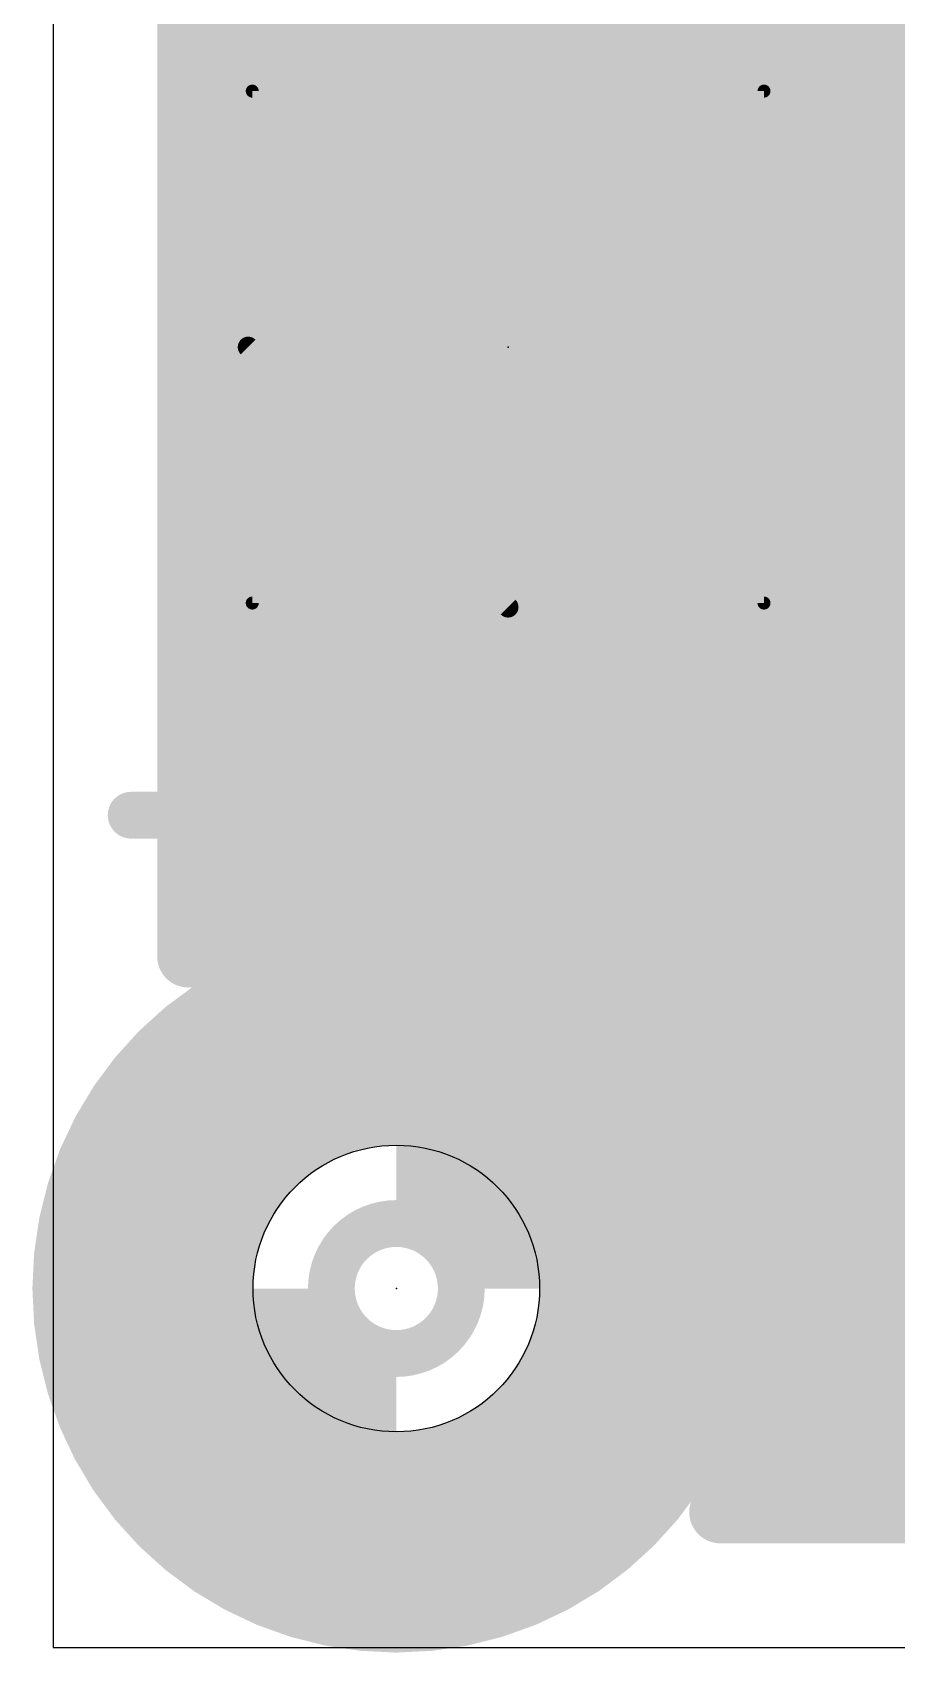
# Model space of a CAD drawing. Extents: x -0.2 to 38.1, y -0.7 to 65.1.
# Drawn here: x -0.2 to 8.24, y -0.05 to 15.77 of the extents above; entities that cross this region are included whole.
import ezdxf

# ---------------------------------------------------------------- set-up
doc = ezdxf.new("R2010")
doc.units = 0
for name, color, linetype in [('1', 22, 'CONTINUOUS'), ('16', 175, 'CONTINUOUS'), ('20', 7, 'CONTINUOUS'), ('21', 253, 'CONTINUOUS'), ('23', 7, 'CONTINUOUS'), ('39', 22, 'CONTINUOUS'), ('40', 175, 'CONTINUOUS'), ('41', 22, 'CONTINUOUS'), ('42', 175, 'CONTINUOUS'), ('43', 82, 'CONTINUOUS'), ('51', 253, 'CONTINUOUS')]:
    doc.layers.add(name, color=color, linetype=linetype)

# ---------------------------------------------------------------- blocks, each defined once
blk = doc.blocks.new('RECT')
blk.add_solid([(-0.5, -0.5), (0.5, -0.5), (-0.5, 0.5), (0.5, 0.5)])

msp = doc.modelspace()

# ---------------------------------------------------------------- linework, layer by layer
at = {"layer": '1'}
for points, const_width in [([(1.651, 18.796), (1.651, 14.351)], 0.4572), ([(3.81, 17.018), (3.81, 15.621)], 0.254), ([(3.81, 15.621), (5.969, 13.462)], 0.254), ([(6.096, 15.367), (6.045, 15.277)], 0.4572), ([(10.668, 15.367), (6.096, 15.367)], 0.4572), ([(1.651, 14.351), (2.794, 13.208)], 0.4572), ([(10.16, 13.462), (7.62, 11.303)], 0.4572), ([(5.969, 13.462), (5.969, 10.16)], 0.254), ([(2.794, 13.208), (2.794, 10.287)], 0.4572), ([(7.62, 11.303), (7.62, 9.652)], 0.4572), ([(2.794, 10.287), (2.845, 10.123)], 0.4572), ([(2.921, 10.033), (2.845, 10.123)], 0.4572), ([(5.969, 10.16), (6.045, 10.123)], 0.254), ([(4.064, 10.033), (2.921, 10.033)], 0.4572), ([(5.334, 8.763), (4.064, 10.033)], 0.4572), ([(7.62, 9.652), (6.731, 8.763)], 0.4572), ([(6.731, 8.763), (5.334, 8.763)], 0.4572)]:
    msp.add_lwpolyline(points, dxfattribs=dict(at, const_width=const_width))
for points, const_width in [([(3.8549, 15.6659, 1), (3.7651, 15.5761)], 0.127), ([(3.7465, 15.621, 1), (3.8735, 15.621)], 0.127), ([(6.096, 15.4813, 1), (6.096, 15.2527)], 0.2286), ([(6.1954, 15.3106, 1), (5.9966, 15.4234)], 0.2286), ([(5.9456, 15.3334, 1), (6.1444, 15.2206)], 0.2286), ([(1.7318, 14.4318, 1), (1.5702, 14.2702)], 0.2286), ([(1.5367, 14.351, 1), (1.7653, 14.351)], 0.2286), ([(6.0325, 13.462, 1), (5.9055, 13.462)], 0.127), ([(5.9241, 13.4171, 1), (6.0139, 13.5069)], 0.127), ([(2.9083, 13.208, 1), (2.6797, 13.208)], 0.2286), ([(2.7132, 13.1272, 1), (2.8748, 13.2888)], 0.2286), ([(7.7343, 11.303, 1), (7.5057, 11.303)], 0.2286), ([(7.546, 11.3901, 1), (7.694, 11.2159)], 0.2286), ([(2.9031, 10.3209, 1), (2.6849, 10.2531)], 0.2286), ([(2.6797, 10.287, 1), (2.9083, 10.287)], 0.2286), ([(2.9323, 10.1967, 1), (2.7577, 10.0493)], 0.2286), ([(5.9968, 10.2171, 1), (5.9412, 10.1029)], 0.127), ([(2.7359, 10.0891, 1), (2.9541, 10.1569)], 0.2286), ([(2.921, 10.1473, 1), (2.921, 9.9187)], 0.2286), ([(2.8337, 9.9593, 1), (3.0083, 10.1067)], 0.2286), ([(4.1448, 10.1138, 1), (3.9832, 9.9522)], 0.2286), ([(4.064, 9.9187, 1), (4.064, 10.1473)], 0.2286), ([(5.9055, 10.16, 1), (6.0325, 10.16)], 0.127), ([(6.0172, 10.0659, 1), (6.0728, 10.1801)], 0.127), ([(7.7008, 9.5712, 1), (7.5392, 9.7328)], 0.2286), ([(7.5057, 9.652, 1), (7.7343, 9.652)], 0.2286), ([(5.334, 8.8773, 1), (5.334, 8.6487)], 0.2286), ([(5.2532, 8.6822, 1), (5.4148, 8.8438)], 0.2286), ([(6.6502, 8.8438, 1), (6.8118, 8.6822)], 0.2286), ([(6.731, 8.6487, 1), (6.731, 8.8773)], 0.2286)]:
    msp.add_lwpolyline(points, format="xyb", dxfattribs=dict(at, const_width=const_width))
at = {"layer": '16', "const_width": 0.6096}
for points in [[(1.3208, 6.7496), (1.3208, 19.5092)], [(1.3208, 15.8496), (20.5232, 15.8496)], [(1.3208, 15.24), (20.5232, 15.24)], [(1.3208, 14.6304), (20.5232, 14.6304)], [(1.3208, 14.0208), (19.4202, 14.0208)], [(1.3208, 13.4112), (18.9211, 13.4112)], [(1.3208, 12.8016), (18.9, 12.8016)], [(1.3208, 12.192), (19.2532, 12.192)], [(1.3208, 11.5824), (19.2532, 11.5824)], [(1.3208, 10.9728), (19.2532, 10.9728)], [(1.3208, 10.3632), (19.1723, 10.3632)], [(1.3208, 9.7536), (18.5627, 9.7536)], [(1.3208, 9.144), (18.1102, 9.144)], [(1.3208, 8.5344), (18.1102, 8.5344)], [(1.3208, 7.9248), (18.1102, 7.9248)], [(1.3208, 7.3152), (3.0321, 7.3152)], [(3.3528, 7.366), (2.1597, 7.177)], [(4.5459, 7.177), (3.3528, 7.366)], [(3.3528, 7.366), (3.3528, 7.366)], [(3.6735, 7.3152), (18.1102, 7.3152)], [(2.1597, 7.177), (1.3208, 6.7496)], [(2.1597, 7.177), (2.1597, 7.177)], [(5.6221, 6.6287), (4.5459, 7.177)], [(4.5459, 7.177), (4.5459, 7.177)], [(5.4711, 6.7056), (11.0453, 6.7056)], [(6.4763, 5.7745), (5.6221, 6.6287)], [(5.6221, 6.6287), (5.6221, 6.6287)], [(6.1548, 6.096), (10.4695, 6.096)], [(7.0246, 4.6983), (6.4763, 5.7745)], [(6.4763, 5.7745), (6.4763, 5.7745)], [(6.6231, 5.4864), (10.3822, 5.4864)], [(6.9337, 4.8768), (10.3822, 4.8768)], [(7.0246, 4.6982), (7.0246, 4.6983)], [(7.2136, 3.5052), (7.0246, 4.6982)], [(7.0929, 4.2672), (10.3822, 4.2672)], [(7.1895, 3.6576), (9.6097, 3.6576)], [(7.0246, 2.3121), (7.2136, 3.5052)], [(7.1412, 3.048), (8.9194, 3.048)], [(7.0446, 2.4384), (8.6862, 2.4384)], [(6.5195, 1.3208), (7.0246, 2.3121)], [(7.0246, 2.3121), (7.0246, 2.3121)], [(6.7784, 1.8288), (8.6862, 1.8288)], [(8.8909, 1.3208), (6.5195, 1.3208)]]:
    msp.add_lwpolyline(points, dxfattribs=at)
at = {"layer": '16', "const_width": 0.3048}
for points in [[(1.3208, 16.002, 1), (1.3208, 15.6972)], [(1.3208, 15.3924, 1), (1.3208, 15.0876)], [(1.3208, 14.7828, 1), (1.3208, 14.478)], [(1.3208, 14.1732, 1), (1.3208, 13.8684)], [(1.3208, 13.5636, 1), (1.3208, 13.2588)], [(1.3208, 12.954, 1), (1.3208, 12.6492)], [(1.3208, 12.3444, 1), (1.3208, 12.0396)], [(1.3208, 11.7348, 1), (1.3208, 11.43)], [(1.3208, 11.1252, 1), (1.3208, 10.8204)], [(1.3208, 10.5156, 1), (1.3208, 10.2108)], [(1.3208, 9.906, 1), (1.3208, 9.6012)], [(1.3208, 9.2964, 1), (1.3208, 8.9916)], [(1.3208, 8.6868, 1), (1.3208, 8.382)], [(1.3208, 8.0772, 1), (1.3208, 7.7724)], [(1.3208, 7.4676, 1), (1.3208, 7.1628)], [(3.0321, 7.1628, 1), (3.0321, 7.4676)], [(3.3766, 7.5165, 1), (3.329, 7.2155)], [(3.3528, 7.5184, 1), (3.3528, 7.2136)], [(3.3766, 7.2155, 1), (3.329, 7.5165)], [(3.3528, 7.2136, 1), (3.3528, 7.5184)], [(3.6735, 7.4676, 1), (3.6735, 7.1628)], [(2.1597, 7.3294, 1), (2.1597, 7.0246)], [(2.1359, 7.3276, 1), (2.1836, 7.0265)], [(2.2289, 7.0412, 1), (2.0906, 7.3128)], [(2.1597, 7.0246, 1), (2.1597, 7.3294)], [(4.615, 7.3128, 1), (4.4767, 7.0412)], [(4.5459, 7.3294, 1), (4.5459, 7.0246)], [(4.522, 7.0265, 1), (4.5697, 7.3276)], [(4.5459, 7.0246, 1), (4.5459, 7.3294)], [(1.2516, 6.8854, 1), (1.39, 6.6138)], [(5.4711, 6.858, 1), (5.4711, 6.5532)], [(1.1684, 6.7496, 1), (1.4732, 6.7496)], [(5.6221, 6.7811, 1), (5.6221, 6.4763)], [(5.7299, 6.7364, 1), (5.5144, 6.5209)], [(5.5529, 6.4929, 1), (5.6913, 6.7644)], [(5.6221, 6.4763, 1), (5.6221, 6.7811)], [(6.1548, 6.2484, 1), (6.1548, 5.9436)], [(6.612, 5.8437, 1), (6.3405, 5.7053)], [(6.6287, 5.7745, 1), (6.3239, 5.7745)], [(6.3685, 5.6668, 1), (6.584, 5.8823)], [(6.3239, 5.7745, 1), (6.6287, 5.7745)], [(6.6231, 5.6388, 1), (6.6231, 5.334)], [(6.9337, 5.0292, 1), (6.9337, 4.7244)], [(7.1752, 4.7221, 1), (6.8741, 4.6744)], [(7.177, 4.6983, 1), (6.8722, 4.6983)], [(6.8888, 4.6291, 1), (7.1604, 4.7674)], [(6.8722, 4.6982, 1), (7.177, 4.6982)], [(7.0929, 4.4196, 1), (7.0929, 4.1148)], [(7.1895, 3.81, 1), (7.1895, 3.5052)], [(7.3641, 3.4814, 1), (7.0631, 3.529)], [(7.0631, 3.4814, 1), (7.3641, 3.529)], [(7.1412, 3.2004, 1), (7.1412, 2.8956)], [(7.0446, 2.5908, 1), (7.0446, 2.286)], [(7.177, 2.3121, 1), (6.8722, 2.3121)], [(7.1604, 2.243, 1), (6.8888, 2.3813)], [(6.8741, 2.336, 1), (7.1752, 2.2883)], [(6.8722, 2.3121, 1), (7.177, 2.3121)], [(6.7784, 1.9812, 1), (6.7784, 1.6764)], [(6.5195, 1.4732, 1), (6.5195, 1.1684)], [(6.3837, 1.39, 1), (6.6553, 1.2516)]]:
    msp.add_lwpolyline(points, format="xyb", dxfattribs=at)
at = {"layer": '20'}
for p, q in [((0, 64.77), (0, 0)), ((0, 0), (36.83, 0))]:
    msp.add_line(p, q, dxfattribs=at)
msp.add_circle((3.3528, 3.5052), 1.4, dxfattribs=at)
at = {"layer": '21'}
for points, const_width in [([(8.001, 31.75), (8.001, 9.906)], 0.4572), ([(1.8542, 15.1587), (1.8517, 15.1587)], 0.2032), ([(1.8517, 15.1587), (1.8517, 10.1905)], 0.2032), ([(2.126, 15.2095), (1.8542, 15.2095)], 0.2032), ([(1.8542, 15.2095), (1.8542, 15.1587)], 0.2032), ([(3.556, 15.24), (5.2578, 15.24)], 0.2032), ([(6.8072, 15.1892), (7.0612, 15.1892)], 0.2032), ([(7.0612, 15.1384), (7.0561, 15.1384)], 0.2032), ([(7.0561, 15.1384), (7.0561, 10.1879)], 0.2032), ([(7.0612, 15.1892), (7.0612, 15.1384)], 0.2032), ([(4.445, 10.16), (1.905, 12.7)], 0.2032), ([(1.8517, 10.1905), (2.0777, 10.1905)], 0.2032), ([(7.0561, 10.1879), (6.825, 10.1879)], 0.2032), ([(4.445, 10.16), (3.5814, 10.16)], 0.2032), ([(5.3086, 10.16), (4.445, 10.16)], 0.2032), ([(8.001, 9.906), (6.223, 8.128)], 0.4572), ([(6.223, 8.128), (0.762, 8.128)], 0.4572)]:
    msp.add_lwpolyline(points, dxfattribs=dict(at, const_width=const_width))
for points, const_width in [([(1.8517, 15.2095, 1), (1.8517, 15.1079)], 0.1016), ([(1.9025, 15.1587, 1), (1.8009, 15.1587)], 0.1016), ([(1.8542, 15.2603, 1), (1.8542, 15.1587)], 0.1016), ([(1.905, 15.2095, 1), (1.8034, 15.2095)], 0.1016), ([(1.8034, 15.1587, 1), (1.905, 15.1587)], 0.1016), ([(1.8542, 15.1079, 1), (1.8542, 15.2095)], 0.1016), ([(2.126, 15.1587, 1), (2.126, 15.2603)], 0.1016), ([(3.556, 15.2908, 1), (3.556, 15.1892)], 0.1016), ([(5.2578, 15.1892, 1), (5.2578, 15.2908)], 0.1016), ([(6.8072, 15.24, 1), (6.8072, 15.1384)], 0.1016), ([(7.0561, 15.1892, 1), (7.0561, 15.0876)], 0.1016), ([(7.1069, 15.1384, 1), (7.0053, 15.1384)], 0.1016), ([(7.112, 15.1892, 1), (7.0104, 15.1892)], 0.1016), ([(7.0612, 15.1384, 1), (7.0612, 15.24)], 0.1016), ([(7.0612, 15.0876, 1), (7.0612, 15.1892)], 0.1016), ([(7.0104, 15.1384, 1), (7.112, 15.1384)], 0.1016), ([(1.9409, 12.7359, 1), (1.8691, 12.6641)], 0.1016), ([(1.8517, 10.2413, 1), (1.8517, 10.1397)], 0.1016), ([(2.0777, 10.1397, 1), (2.0777, 10.2413)], 0.1016), ([(6.825, 10.2387, 1), (6.825, 10.1371)], 0.1016), ([(7.0561, 10.1371, 1), (7.0561, 10.2387)], 0.1016), ([(1.8009, 10.1905, 1), (1.9025, 10.1905)], 0.1016), ([(3.5814, 10.2108, 1), (3.5814, 10.1092)], 0.1016), ([(4.445, 10.2108, 1), (4.445, 10.1092)], 0.1016), ([(4.4091, 10.1241, 1), (4.4809, 10.1959)], 0.1016), ([(4.445, 10.1092, 1), (4.445, 10.2108)], 0.1016), ([(5.3086, 10.1092, 1), (5.3086, 10.2108)], 0.1016), ([(7.0053, 10.1879, 1), (7.1069, 10.1879)], 0.1016), ([(8.0818, 9.8252, 1), (7.9202, 9.9868)], 0.2286), ([(7.8867, 9.906, 1), (8.1153, 9.906)], 0.2286), ([(0.762, 8.2423, 1), (0.762, 8.0137)], 0.2286), ([(6.1422, 8.2088, 1), (6.3038, 8.0472)], 0.2286), ([(6.223, 8.0137, 1), (6.223, 8.2423)], 0.2286), ([(3.3528, 0.5842, 1), (3.3528, 6.4262, 1), (3.3528, 0.5842)], 0.1524), ([(3.3528, 2.0052, 1), (3.3528, 5.0052, 1), (3.3528, 2.0052)], 0.2032)]:
    msp.add_lwpolyline(points, format="xyb", dxfattribs=dict(at, const_width=const_width))
at = {"layer": '23'}
for p in [(4.445, 12.7), (3.3528, 3.5052)]:
    msp.add_point(p, dxfattribs=at)
at = {"layer": '39', "const_width": 2.032}
msp.add_lwpolyline([(3.3528, 0.9652, 1), (3.3528, 6.0452, 1), (3.3528, 0.9652)], format="xyb", dxfattribs=at)
at = {"layer": '40', "const_width": 2.032}
msp.add_lwpolyline([(3.3528, 0.9652, 1), (3.3528, 6.0452, 1), (3.3528, 0.9652)], format="xyb", dxfattribs=at)
at = {"layer": '41', "const_width": 2.032}
msp.add_lwpolyline([(3.3528, 0.9652, 1), (3.3528, 6.0452, 1), (3.3528, 0.9652)], format="xyb", dxfattribs=at)
at = {"layer": '42', "const_width": 2.032}
msp.add_lwpolyline([(3.3528, 0.9652, 1), (3.3528, 6.0452, 1), (3.3528, 0.9652)], format="xyb", dxfattribs=at)
at = {"layer": '43', "const_width": 2.032}
msp.add_lwpolyline([(3.3528, 0.9652, 1), (3.3528, 6.0452, 1), (3.3528, 0.9652)], format="xyb", dxfattribs=at)
at = {"layer": '51'}
for points, const_width in [([(1.945, 15.2318, 1), (1.945, 15.1683)], 0.0635), ([(1.9768, 15.2, 1), (1.9133, 15.2)], 0.0635), ([(6.9768, 15.2, 1), (6.9133, 15.2)], 0.0635), ([(6.945, 15.1683, 1), (6.945, 15.2318)], 0.0635), ([(1.945, 10.2318, 1), (1.945, 10.1683)], 0.0635), ([(1.9133, 10.2, 1), (1.9768, 10.2)], 0.0635), ([(6.9133, 10.2, 1), (6.9768, 10.2)], 0.0635), ([(6.945, 10.1683, 1), (6.945, 10.2318)], 0.0635), ([(5.1308, 3.5052, 0.4142), (3.3528, 5.2832)], 2.286), ([(1.5748, 3.5052, 0.4142), (3.3528, 1.7272)], 2.286), ([(3.3528, 2.8702, 1), (3.3528, 4.1402, 1), (3.3528, 2.8702)], 0.4572)]:
    msp.add_lwpolyline(points, format="xyb", dxfattribs=dict(at, const_width=const_width))
at = {"layer": '51', "const_width": 0.127}
for points in [[(6.945, 15.2), (1.945, 15.2)], [(1.945, 15.2), (1.945, 10.2)], [(6.945, 10.2), (6.945, 15.2)], [(1.945, 10.2), (6.945, 10.2)]]:
    msp.add_lwpolyline(points, dxfattribs=at)

# ---------------------------------------------------------------- block references
at = {"layer": '1', "xscale": 1.651, "rotation": 270}
for p in [(2.845, 15.277), (6.045, 15.277), (2.845, 10.123), (6.045, 10.123)]:
    msp.add_blockref('RECT', p, dxfattribs=at)
at = {"layer": '1', "yscale": 1.8, "rotation": 180}
msp.add_blockref('RECT', (8.379, 8.001), dxfattribs=at)

doc.saveas('drawing.dxf')
